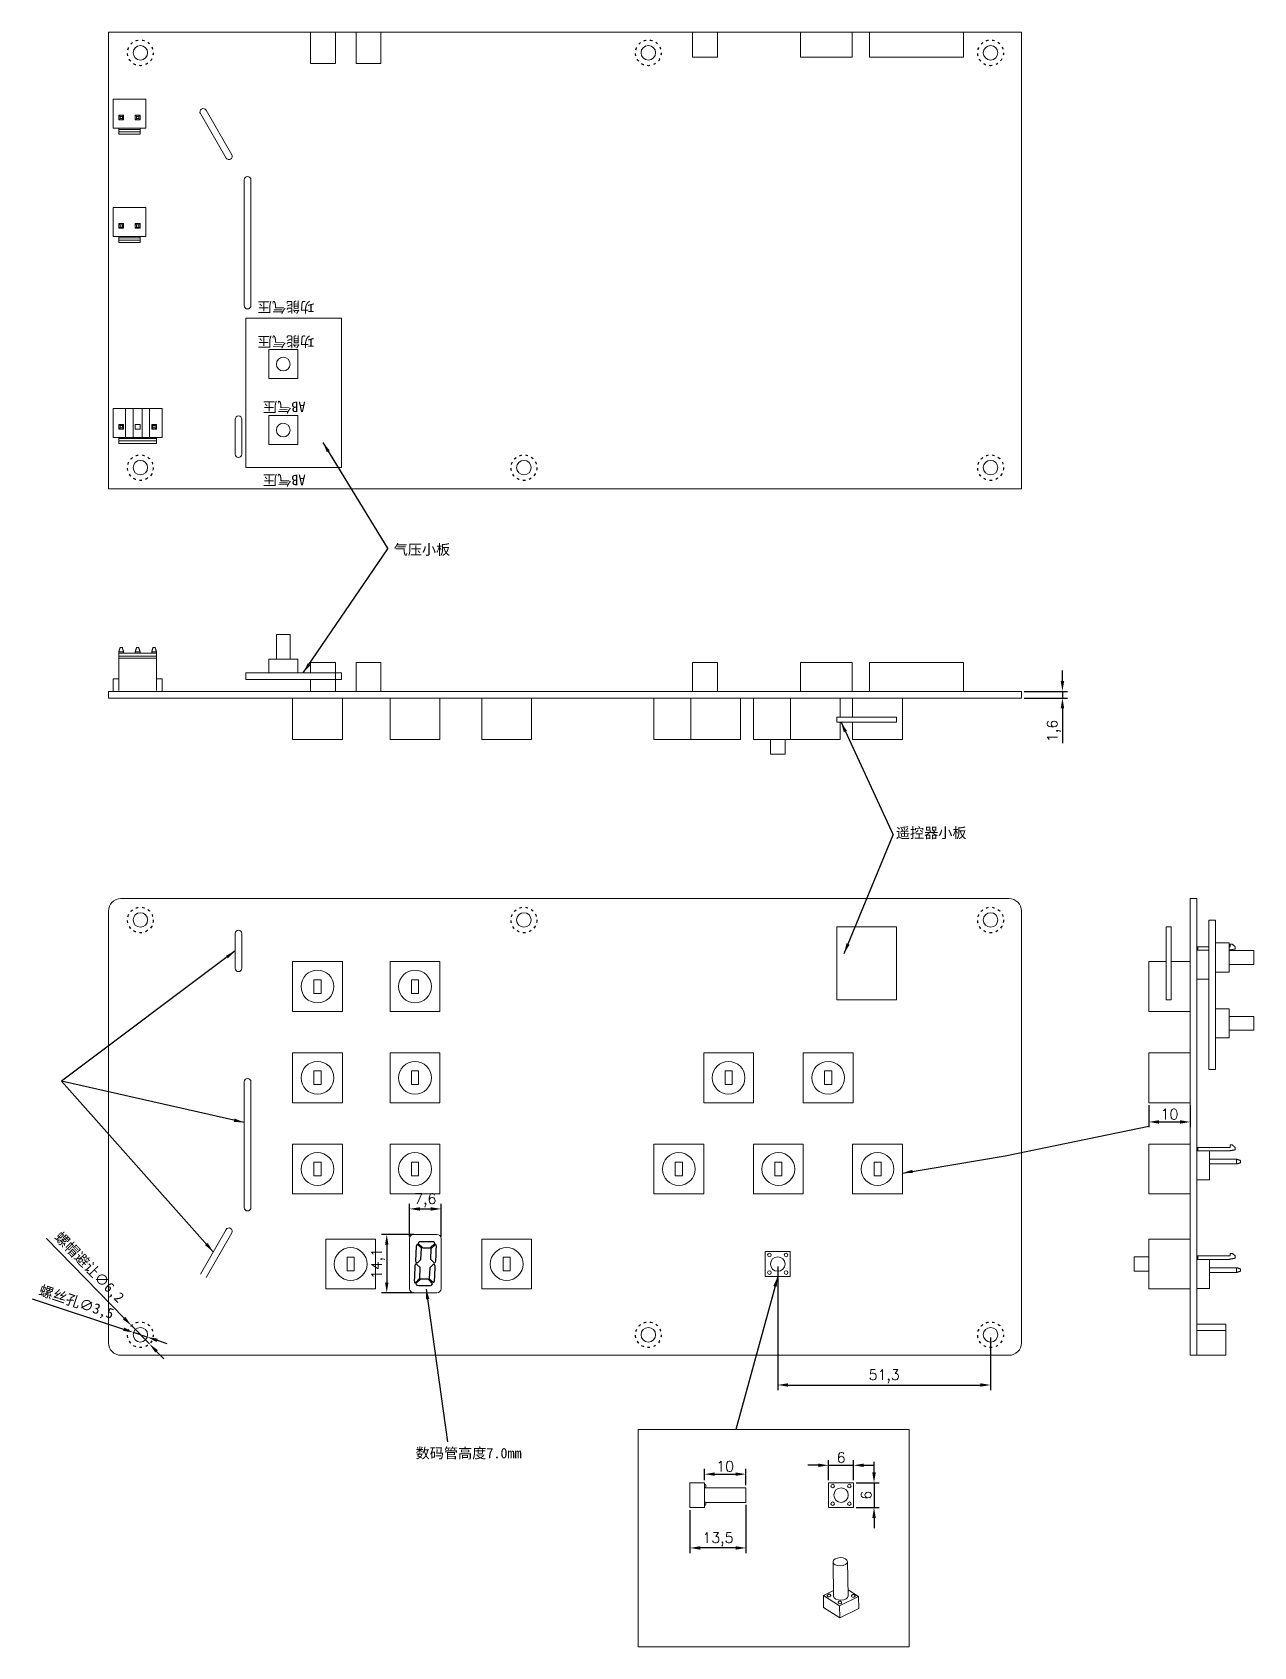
# Model space of a CAD drawing. Header units: millimetres. Extents: x 1003 to 1574, y -7 to 383.
# Drawn here: x 1279.1 to 1573.5, y -6.5 to 382.7 of the extents above; entities that cross this region are included whole.
import ezdxf

# ---------------------------------------------------------------- set-up
doc = ezdxf.new("R2010")
doc.units = ezdxf.units.MM
doc.linetypes.add('ACAD_ISO03W100', pattern=[30, 12, -18])
for name, color, linetype in [('0 @ 1', 7, 'Continuous'), ('1', 7, 'Continuous'), ('layer 1', 7, 'Continuous')]:
    doc.layers.add(name, color=color, linetype=linetype)
doc.styles.get("Standard").update_dxf_attribs({"font": 'txt', "bigfont": 'gbcbig.shx'})
doc.dimstyles.new('ISO-25', dxfattribs={"dimtxt": 2.5, "dimasz": 2.5, "dimexe": 1.25, "dimexo": 0.625, "dimtad": 1, "dimtxsty": 'Standard', "dimcen": 2.5, "dimadec": 0, "dimazin": 0, "dimtfac": 1, "dimtmove": 0, "dimatfit": 3, "dimfxl": 0, "dimarcsym": 0})

# ---------------------------------------------------------------- blocks, each defined once
blk = doc.blocks.new('*D27')
at = {"color": 0, "lineweight": -2}
for p, q in [((1451.1, 27.67), (1451.1, 16.06)), ((1437.6, 26.42), (1437.6, 16.06)), ((1448.6, 17.31), (1440.1, 17.31))]:
    blk.add_line(p, q, dxfattribs=at)
at = {"color": 0}
for points in [[(1440.1, 17.73), (1440.1, 16.89), (1437.6, 17.31)], [(1448.6, 17.73), (1448.6, 16.89), (1451.1, 17.31)]]:
    blk.add_solid(points, dxfattribs=at)
at = {"layer": 'Defpoints', "color": 0}
for p in [(1451.1, 28.29), (1437.6, 27.04), (1437.6, 17.31)]:
    blk.add_point(p, dxfattribs=at)
at = {"color": 0, "insert": (1444.35, 19.39), "char_height": 2.5, "attachment_point": 5}
blk.add_mtext('13,5', dxfattribs=at)
blk = doc.blocks.new('*D28')
at = {"color": 0, "lineweight": -2}
for p, q in [((1468.52, 37.23), (1466.02, 37.23)), ((1471.02, 33.67), (1471.02, 38.48)), ((1471.02, 37.23), (1477.02, 37.23)), ((1477.02, 33.67), (1477.02, 38.48)), ((1479.52, 37.23), (1482.02, 37.23))]:
    blk.add_line(p, q, dxfattribs=at)
at = {"color": 0}
for points in [[(1468.52, 37.64), (1468.52, 36.81), (1471.02, 37.23)], [(1479.52, 37.64), (1479.52, 36.81), (1477.02, 37.23)]]:
    blk.add_solid(points, dxfattribs=at)
at = {"layer": 'Defpoints', "color": 0}
for p in [(1477.02, 37.23), (1471.02, 33.04), (1477.02, 33.04)]:
    blk.add_point(p, dxfattribs=at)
at = {"color": 0, "insert": (1474.02, 39.1), "char_height": 2.5, "attachment_point": 5}
blk.add_mtext('6', dxfattribs=at)
blk = doc.blocks.new('*D29')
at = {"color": 0, "lineweight": -2}
for p, q in [((1481.98, 35.54), (1481.98, 38.04)), ((1477.65, 33.04), (1483.23, 33.04)), ((1481.98, 33.04), (1481.98, 27.04)), ((1477.65, 27.04), (1483.23, 27.04)), ((1481.98, 24.54), (1481.98, 22.04))]:
    blk.add_line(p, q, dxfattribs=at)
at = {"color": 0}
for points in [[(1481.56, 35.54), (1482.4, 35.54), (1481.98, 33.04)], [(1481.56, 24.54), (1482.4, 24.54), (1481.98, 27.04)]]:
    blk.add_solid(points, dxfattribs=at)
at = {"layer": 'Defpoints', "color": 0}
for p in [(1477.02, 33.04), (1477.02, 27.04), (1481.98, 27.04)]:
    blk.add_point(p, dxfattribs=at)
at = {"color": 0, "insert": (1480.1, 30.04), "char_height": 2.5, "attachment_point": 5, "rotation": 90}
blk.add_mtext('6', dxfattribs=at)
blk = doc.blocks.new('*D30')
at = {"color": 0, "lineweight": -2}
for p, q in [((1441.1, 33.67), (1441.1, 36.35)), ((1443.6, 35.1), (1448.6, 35.1)), ((1451.1, 32.42), (1451.1, 36.35))]:
    blk.add_line(p, q, dxfattribs=at)
at = {"color": 0}
for points in [[(1443.6, 35.52), (1443.6, 34.69), (1441.1, 35.1)], [(1448.6, 35.52), (1448.6, 34.69), (1451.1, 35.1)]]:
    blk.add_solid(points, dxfattribs=at)
at = {"layer": 'Defpoints', "color": 0}
for p in [(1451.1, 35.1), (1441.1, 33.04), (1451.1, 31.79)]:
    blk.add_point(p, dxfattribs=at)
at = {"color": 0, "insert": (1446.1, 36.98), "char_height": 2.5, "attachment_point": 5}
blk.add_mtext('10', dxfattribs=at)
blk = doc.blocks.new('*D31')
at = {"color": 0, "lineweight": -2}
for p, q in [((1279.07, 77.39), (1301.09, 70.05)), ((1306.79, 68.15), (1303.46, 69.26)), ((1309.16, 67.36), (1311.53, 66.57))]:
    blk.add_line(p, q, dxfattribs=at)
at = {"color": 0}
for points in [[(1301.23, 70.44), (1300.96, 69.65), (1303.46, 69.26)], [(1309.29, 67.75), (1309.03, 66.96), (1306.79, 68.15)]]:
    blk.add_solid(points, dxfattribs=at)
at = {"layer": 'Defpoints', "color": 0}
for p in [(1303.46, 69.26), (1306.79, 68.15)]:
    blk.add_point(p, dxfattribs=at)
at = {"color": 0, "insert": (1289.63, 76.32), "char_height": 2.5, "attachment_point": 5, "rotation": 341.5621}
blk.add_mtext('{\\fSimHei|b0|i0|c134|p49;螺丝孔∅3,5}', dxfattribs=at)
blk = doc.blocks.new('*D32')
at = {"color": 0, "lineweight": -2}
for p, q in [((1282.48, 91.88), (1301.21, 72.71)), ((1307.29, 66.49), (1302.96, 70.92)), ((1309.04, 64.7), (1310.79, 62.91))]:
    blk.add_line(p, q, dxfattribs=at)
at = {"color": 0}
for points in [[(1301.51, 73), (1300.91, 72.42), (1302.96, 70.92)], [(1309.34, 64.99), (1308.74, 64.41), (1307.29, 66.49)]]:
    blk.add_solid(points, dxfattribs=at)
at = {"layer": 'Defpoints', "color": 0}
for p in [(1302.96, 70.92), (1307.29, 66.49)]:
    blk.add_point(p, dxfattribs=at)
at = {"color": 0, "insert": (1292.64, 84.81), "char_height": 2.5, "attachment_point": 5, "rotation": 314.3354}
blk.add_mtext('{\\fSimHei|b0|i0|c134|p49;螺帽避让∅6,2}', dxfattribs=at)
blk = doc.blocks.new('*D33')
at = {"color": 0, "lineweight": -2}
for p, q in [((1527.4, 226.3), (1527.4, 228.8)), ((1518.15, 223.8), (1528.65, 223.8)), ((1518.15, 222.2), (1528.65, 222.2)), ((1527.4, 223.8), (1527.4, 222.2)), ((1527.4, 219.7), (1527.4, 211.36))]:
    blk.add_line(p, q, dxfattribs=at)
at = {"color": 0}
for points in [[(1526.98, 226.3), (1527.82, 226.3), (1527.4, 223.8)], [(1526.98, 219.7), (1527.82, 219.7), (1527.4, 222.2)]]:
    blk.add_solid(points, dxfattribs=at)
at = {"layer": 'Defpoints', "color": 0}
for p in [(1517.53, 223.8), (1517.53, 222.2), (1527.4, 222.2)]:
    blk.add_point(p, dxfattribs=at)
at = {"color": 0, "insert": (1525.32, 214.28), "char_height": 2.5, "attachment_point": 5, "rotation": 90}
blk.add_mtext('1,6', dxfattribs=at)
blk = doc.blocks.new('*D34')
at = {"color": 0, "lineweight": -2}
for p, q in [((1548.21, 124.03), (1548.21, 118.76)), ((1558.21, 124.03), (1558.21, 118.76)), ((1550.71, 120.01), (1555.71, 120.01))]:
    blk.add_line(p, q, dxfattribs=at)
at = {"color": 0}
for points in [[(1550.71, 120.43), (1550.71, 119.59), (1548.21, 120.01)], [(1555.71, 120.43), (1555.71, 119.59), (1558.21, 120.01)]]:
    blk.add_solid(points, dxfattribs=at)
at = {"layer": 'Defpoints', "color": 0}
for p in [(1548.21, 124.65), (1558.21, 124.65), (1558.21, 120.01)]:
    blk.add_point(p, dxfattribs=at)
at = {"color": 0, "insert": (1553.21, 121.88), "char_height": 2.5, "attachment_point": 5}
blk.add_mtext('10', dxfattribs=at)
blk = doc.blocks.new('*D35')
at = {"color": 0, "lineweight": -2}
for p, q in [((1458.78, 85.13), (1458.78, 55.34)), ((1510.08, 68.08), (1510.08, 55.34)), ((1461.28, 56.59), (1507.58, 56.59))]:
    blk.add_line(p, q, dxfattribs=at)
at = {"color": 0}
for points in [[(1461.28, 57.01), (1461.28, 56.18), (1458.78, 56.59)], [(1507.58, 57.01), (1507.58, 56.18), (1510.08, 56.59)]]:
    blk.add_solid(points, dxfattribs=at)
at = {"layer": 'Defpoints', "color": 0}
for p in [(1458.78, 85.75), (1510.08, 68.7), (1510.08, 56.59)]:
    blk.add_point(p, dxfattribs=at)
at = {"color": 0, "insert": (1484.43, 58.68), "char_height": 2.5, "attachment_point": 5}
blk.add_mtext('51,3', dxfattribs=at)
blk = doc.blocks.new('*D36')
at = {"color": 0, "lineweight": -2}
for p, q in [((1370.01, 92.41), (1370.01, 100.29)), ((1372.51, 99.04), (1375.11, 99.04)), ((1377.61, 92.41), (1377.61, 100.29))]:
    blk.add_line(p, q, dxfattribs=at)
at = {"color": 0}
for points in [[(1372.51, 99.45), (1372.51, 98.62), (1370.01, 99.04)], [(1375.11, 99.45), (1375.11, 98.62), (1377.61, 99.04)]]:
    blk.add_solid(points, dxfattribs=at)
at = {"layer": 'Defpoints', "color": 0}
for p in [(1377.61, 99.04), (1370.01, 91.78), (1377.61, 91.78)]:
    blk.add_point(p, dxfattribs=at)
at = {"color": 0, "insert": (1373.81, 101.12), "char_height": 2.5, "attachment_point": 5}
blk.add_mtext('7,6', dxfattribs=at)
blk = doc.blocks.new('*D37')
at = {"color": 0, "lineweight": -2}
for p, q in [((1371.01, 92.9), (1363.27, 92.9)), ((1364.52, 90.4), (1364.52, 81.3)), ((1371.01, 78.8), (1363.27, 78.8))]:
    blk.add_line(p, q, dxfattribs=at)
at = {"color": 0}
for points in [[(1364.1, 90.4), (1364.93, 90.4), (1364.52, 92.9)], [(1364.1, 81.3), (1364.93, 81.3), (1364.52, 78.8)]]:
    blk.add_solid(points, dxfattribs=at)
at = {"layer": 'Defpoints', "color": 0}
for p in [(1371.63, 92.9), (1364.52, 78.8), (1371.63, 78.8)]:
    blk.add_point(p, dxfattribs=at)
at = {"color": 0, "insert": (1362.43, 85.85), "char_height": 2.5, "attachment_point": 5, "rotation": 90}
blk.add_mtext('14,1', dxfattribs=at)

msp = doc.modelspace()

# ---------------------------------------------------------------- linework, layer by layer
at = {"lineweight": 18}
msp.add_lwpolyline([(1425.088, 45.87), (1490.472, 45.87), (1490.472, -6.502), (1425.088, -6.502)], close=True, dxfattribs=at)
at = {"color": 7, "linetype": 'ACAD_ISO03W100', "ltscale": 0.05}
for centre in [(1305.125, 377.746), (1427.575, 377.746), (1510.075, 377.746), (1305.125, 277.746), (1397.575, 277.746), (1510.075, 277.746), (1305.125, 168.702), (1397.575, 168.702), (1510.075, 168.702), (1305.125, 68.702), (1427.575, 68.702), (1510.075, 68.702)]:
    msp.add_circle(centre, 3.1, dxfattribs=at)
at = {"layer": '1', "color": 7, "linetype": 'Continuous', "lineweight": 18}
for p, q in [((1297.425, 272.596), (1297.425, 382.696)), ((1297.425, 382.696), (1346.126, 382.696)), ((1346.125, 382.696), (1352.125, 382.696)), ((1346.125, 382.696), (1346.125, 375.196)), ((1352.125, 382.696), (1352.125, 375.196)), ((1352.127, 382.696), (1357.127, 382.696)), ((1357.125, 382.696), (1363.125, 382.696)), ((1357.125, 382.696), (1357.125, 375.196)), ((1363.125, 382.696), (1363.125, 375.196)), ((1363.128, 382.696), (1438.224, 382.696)), ((1444.225, 382.696), (1438.225, 382.696)), ((1438.225, 382.696), (1438.225, 376.696)), ((1444.225, 382.696), (1444.225, 376.696)), ((1444.225, 382.696), (1464.223, 382.696)), ((1464.225, 382.696), (1464.225, 376.696)), ((1476.725, 382.696), (1464.225, 382.696)), ((1476.724, 382.696), (1480.865, 382.696)), ((1476.725, 376.696), (1476.725, 382.696)), ((1503.525, 382.696), (1480.865, 382.696)), ((1480.865, 382.696), (1480.865, 376.696)), ((1503.525, 376.696), (1503.525, 382.696)), ((1503.525, 382.696), (1517.525, 382.696)), ((1517.525, 382.696), (1517.525, 272.596)), ((1346.125, 375.196), (1352.125, 375.196)), ((1357.125, 375.196), (1363.125, 375.196)), ((1438.225, 376.696), (1444.225, 376.696)), ((1464.225, 376.696), (1476.725, 376.696)), ((1480.865, 376.696), (1503.525, 376.696)), ((1303.395, 292.036), (1301.575, 292.036)), ((1301.575, 292.036), (1301.575, 285.036)), ((1303.395, 285.036), (1303.395, 292.036)), ((1307.355, 292.036), (1305.535, 292.036)), ((1305.535, 292.036), (1305.535, 285.036)), ((1307.355, 285.036), (1307.355, 292.036)), ((1517.525, 272.596), (1297.425, 272.596)), ((1346.125, 230.795), (1346.125, 228.295)), ((1346.125, 230.795), (1352.125, 230.795)), ((1352.125, 223.795), (1352.125, 230.795)), ((1357.125, 230.795), (1363.125, 230.795)), ((1357.125, 230.795), (1357.125, 223.795)), ((1363.125, 223.795), (1363.125, 230.795)), ((1438.225, 230.795), (1444.225, 230.795)), ((1438.225, 230.795), (1438.225, 223.795)), ((1444.225, 223.795), (1444.225, 230.795)), ((1464.225, 230.795), (1476.725, 230.795)), ((1464.225, 230.795), (1464.225, 223.795)), ((1476.725, 230.795), (1476.725, 223.795)), ((1480.865, 230.795), (1503.525, 230.795)), ((1480.865, 230.795), (1480.865, 223.795)), ((1503.525, 230.795), (1503.525, 223.795)), ((1346.125, 226.695), (1346.125, 223.795)), ((1517.525, 223.795), (1297.425, 223.795)), ((1297.425, 223.795), (1297.425, 222.195)), ((1297.425, 222.195), (1517.525, 222.195)), ((1341.819, 222.195), (1341.819, 212.195)), ((1353.819, 222.195), (1353.819, 212.195)), ((1365.319, 222.195), (1365.319, 212.195)), ((1377.319, 222.195), (1377.319, 212.195)), ((1387.416, 222.195), (1387.416, 212.195)), ((1399.416, 222.195), (1399.416, 212.195)), ((1428.923, 222.195), (1428.923, 212.195)), ((1437.819, 222.195), (1437.819, 212.195)), ((1449.819, 222.195), (1449.819, 212.195)), ((1452.923, 222.195), (1452.923, 212.195)), ((1461.819, 222.195), (1461.819, 212.195)), ((1473.819, 222.195), (1473.819, 217.595)), ((1476.823, 222.195), (1476.823, 217.595)), ((1488.823, 222.195), (1488.823, 212.195)), ((1517.525, 223.795), (1517.525, 222.195)), ((1473.819, 216.395), (1473.819, 212.195)), ((1476.823, 216.395), (1476.823, 212.195)), ((1341.819, 212.195), (1353.819, 212.195)), ((1365.319, 212.195), (1377.319, 212.195)), ((1387.416, 212.195), (1399.416, 212.195)), ((1428.923, 212.195), (1437.819, 212.195)), ((1437.819, 212.195), (1449.819, 212.195)), ((1452.923, 212.195), (1461.819, 212.195)), ((1457.025, 212.195), (1457.025, 208.695)), ((1460.525, 208.695), (1460.525, 212.195)), ((1461.819, 212.195), (1473.819, 212.195)), ((1476.823, 212.195), (1488.823, 212.195)), ((1460.525, 208.695), (1457.025, 208.695)), ((1300.425, 173.852), (1514.525, 173.852)), ((1559.806, 173.852), (1558.206, 173.852)), ((1558.206, 173.852), (1558.206, 63.752)), ((1559.806, 63.752), (1559.806, 173.852)), ((1297.425, 66.752), (1297.425, 170.852)), ((1517.525, 170.852), (1517.525, 66.752)), ((1341.819, 158.652), (1353.819, 158.652)), ((1341.819, 146.652), (1341.819, 158.652)), ((1353.819, 158.652), (1353.819, 146.652)), ((1365.319, 158.652), (1377.319, 158.652)), ((1365.319, 146.652), (1365.319, 158.652)), ((1377.319, 158.652), (1377.319, 146.652)), ((1552.406, 158.652), (1548.206, 158.652)), ((1548.206, 158.652), (1548.206, 146.652)), ((1558.206, 158.652), (1553.606, 158.652)), ((1346.969, 151.002), (1346.969, 154.302)), ((1346.969, 154.302), (1348.669, 154.302)), ((1348.669, 154.302), (1348.669, 151.002)), ((1370.469, 151.002), (1370.469, 154.302)), ((1370.469, 154.302), (1372.169, 154.302)), ((1372.169, 154.302), (1372.169, 151.002)), ((1348.669, 151.002), (1346.969, 151.002)), ((1372.169, 151.002), (1370.469, 151.002)), ((1353.819, 146.652), (1341.819, 146.652)), ((1377.319, 146.652), (1365.319, 146.652)), ((1558.206, 146.652), (1548.206, 146.652)), ((1341.819, 136.652), (1353.819, 136.652)), ((1341.819, 124.652), (1341.819, 136.652)), ((1353.819, 136.652), (1353.819, 124.652)), ((1365.319, 136.652), (1377.319, 136.652)), ((1365.319, 124.652), (1365.319, 136.652)), ((1377.319, 136.652), (1377.319, 124.652)), ((1440.923, 136.652), (1452.923, 136.652)), ((1440.923, 124.652), (1440.923, 136.652)), ((1452.923, 136.652), (1452.923, 124.652)), ((1464.923, 136.652), (1476.923, 136.652)), ((1464.923, 124.652), (1464.923, 136.652)), ((1476.923, 136.652), (1476.923, 124.652)), ((1558.206, 136.652), (1548.206, 136.652)), ((1548.206, 136.652), (1548.206, 124.652)), ((1346.969, 129.002), (1346.969, 132.302)), ((1346.969, 132.302), (1348.669, 132.302)), ((1348.669, 129.002), (1346.969, 129.002)), ((1348.669, 132.302), (1348.669, 129.002)), ((1370.469, 129.002), (1370.469, 132.302)), ((1370.469, 132.302), (1372.169, 132.302)), ((1372.169, 129.002), (1370.469, 129.002)), ((1372.169, 132.302), (1372.169, 129.002)), ((1446.073, 129.002), (1446.073, 132.302)), ((1446.073, 132.302), (1447.773, 132.302)), ((1447.773, 129.002), (1446.073, 129.002)), ((1447.773, 132.302), (1447.773, 129.002)), ((1470.073, 129.002), (1470.073, 132.302)), ((1470.073, 132.302), (1471.773, 132.302)), ((1471.773, 129.002), (1470.073, 129.002)), ((1471.773, 132.302), (1471.773, 129.002)), ((1353.819, 124.652), (1341.819, 124.652)), ((1377.319, 124.652), (1365.319, 124.652)), ((1452.923, 124.652), (1440.923, 124.652)), ((1476.923, 124.652), (1464.923, 124.652)), ((1558.206, 124.652), (1548.206, 124.652)), ((1341.819, 114.652), (1353.819, 114.652)), ((1341.819, 102.652), (1341.819, 114.652)), ((1353.819, 114.652), (1353.819, 102.652)), ((1365.319, 114.652), (1377.319, 114.652)), ((1365.319, 102.652), (1365.319, 114.652)), ((1377.319, 114.652), (1377.319, 102.652)), ((1428.923, 102.652), (1428.923, 114.652)), ((1428.923, 114.652), (1440.923, 114.652)), ((1440.923, 114.652), (1440.923, 102.652)), ((1452.923, 114.652), (1464.923, 114.652)), ((1452.923, 102.652), (1452.923, 114.652)), ((1464.923, 114.652), (1464.923, 102.652)), ((1476.823, 114.652), (1488.823, 114.652)), ((1476.823, 102.652), (1476.823, 114.652)), ((1488.823, 114.652), (1488.823, 102.652)), ((1558.206, 114.652), (1548.206, 114.652)), ((1548.206, 114.652), (1548.206, 102.652)), ((1346.969, 107.002), (1346.969, 110.302)), ((1346.969, 110.302), (1348.669, 110.302)), ((1348.669, 110.302), (1348.669, 107.002)), ((1370.469, 107.002), (1370.469, 110.302)), ((1370.469, 110.302), (1372.169, 110.302)), ((1372.169, 110.302), (1372.169, 107.002)), ((1434.073, 107.002), (1434.073, 110.302)), ((1434.073, 110.302), (1435.773, 110.302)), ((1435.773, 110.302), (1435.773, 107.002)), ((1458.073, 107.002), (1458.073, 110.302)), ((1458.073, 110.302), (1459.773, 110.302)), ((1459.773, 110.302), (1459.773, 107.002)), ((1481.973, 107.002), (1481.973, 110.302)), ((1481.973, 110.302), (1483.673, 110.302)), ((1483.673, 110.302), (1483.673, 107.002)), ((1348.669, 107.002), (1346.969, 107.002)), ((1372.169, 107.002), (1370.469, 107.002)), ((1435.773, 107.002), (1434.073, 107.002)), ((1459.773, 107.002), (1458.073, 107.002)), ((1483.673, 107.002), (1481.973, 107.002)), ((1353.819, 102.652), (1341.819, 102.652)), ((1377.319, 102.652), (1365.319, 102.652)), ((1440.923, 102.652), (1428.923, 102.652)), ((1464.923, 102.652), (1452.923, 102.652)), ((1488.823, 102.652), (1476.823, 102.652)), ((1558.206, 102.652), (1548.206, 102.652)), ((1349.816, 91.752), (1361.816, 91.752)), ((1349.816, 79.752), (1349.816, 91.752)), ((1361.816, 91.752), (1361.816, 79.752)), ((1387.416, 91.752), (1399.416, 91.752)), ((1387.416, 79.752), (1387.416, 91.752)), ((1399.416, 91.752), (1399.416, 79.752)), ((1558.206, 91.752), (1548.206, 91.752)), ((1548.206, 91.752), (1548.206, 79.752)), ((1354.966, 87.402), (1356.666, 87.402)), ((1354.966, 84.102), (1354.966, 87.402)), ((1356.666, 87.402), (1356.666, 84.102)), ((1392.566, 84.102), (1392.566, 87.402)), ((1392.566, 87.402), (1394.266, 87.402)), ((1394.266, 87.402), (1394.266, 84.102)), ((1455.775, 88.752), (1461.775, 88.752)), ((1455.775, 88.752), (1455.775, 82.752)), ((1461.775, 88.752), (1461.775, 82.752)), ((1548.206, 87.502), (1544.706, 87.502)), ((1544.706, 84.002), (1544.706, 87.502)), ((1356.666, 84.102), (1354.966, 84.102)), ((1394.266, 84.102), (1392.566, 84.102)), ((1455.775, 82.752), (1461.775, 82.752)), ((1544.706, 84.002), (1548.206, 84.002)), ((1361.816, 79.752), (1349.816, 79.752)), ((1399.416, 79.752), (1387.416, 79.752)), ((1558.206, 79.752), (1548.206, 79.752)), ((1559.806, 71.252), (1566.806, 71.252)), ((1566.806, 69.752), (1566.806, 71.252)), ((1566.806, 69.752), (1559.806, 69.752)), ((1566.806, 69.752), (1566.806, 63.752)), ((1514.525, 63.752), (1300.425, 63.752)), ((1559.806, 63.752), (1558.206, 63.752)), ((1566.806, 63.752), (1559.806, 63.752)), ((1437.603, 33.041), (1441.103, 33.041)), ((1437.603, 27.041), (1437.603, 33.041)), ((1441.103, 33.041), (1441.103, 27.041)), ((1451.103, 31.791), (1441.103, 31.791)), ((1441.403, 32.363), (1441.403, 32.229)), ((1441.403, 32.229), (1441.403, 32.095)), ((1451.103, 28.291), (1451.103, 31.791)), ((1471.024, 33.041), (1477.024, 33.041)), ((1471.024, 33.041), (1471.024, 27.041)), ((1477.024, 33.041), (1477.024, 27.041)), ((1441.345, 28.291), (1451.103, 28.291)), ((1441.403, 28.113), (1441.403, 27.979)), ((1441.403, 27.979), (1441.403, 27.845)), ((1437.603, 27.041), (1441.103, 27.041)), ((1471.024, 27.041), (1477.024, 27.041)), ((1472.1, 13.953), (1472.248, 5.68)), ((1475.748, 5.742), (1475.599, 14.016)), ((1472.224, 7.054), (1469.768, 5.837)), ((1469.768, 5.837), (1473.681, 3.331)), ((1469.82, 2.941), (1469.768, 5.837)), ((1478.228, 5.585), (1473.681, 3.331)), ((1475.722, 7.19), (1478.228, 5.585)), ((1478.228, 5.585), (1478.28, 2.689)), ((1473.733, 0.436), (1469.82, 2.941)), ((1473.681, 3.331), (1473.733, 0.436)), ((1478.28, 2.689), (1473.733, 0.436))]:
    msp.add_line(p, q, dxfattribs=at)
at = {"layer": '1', "color": 5, "linetype": 'Continuous', "lineweight": 18}
for p, q in [((1325.782, 352.387), (1319.583, 363.102)), ((1327.167, 353.189), (1320.968, 363.904)), ((1330.175, 316.796), (1330.175, 347.096)), ((1331.775, 316.796), (1331.775, 347.096)), ((1327.975, 280.996), (1327.975, 289.396)), ((1329.575, 280.996), (1329.575, 289.396)), ((1327.975, 157.052), (1327.975, 165.452)), ((1329.575, 157.052), (1329.575, 165.452)), ((1330.175, 99.352), (1330.175, 129.652)), ((1331.775, 99.352), (1331.775, 129.652)), ((1319.583, 83.345), (1325.782, 94.06)), ((1320.968, 82.544), (1327.167, 93.259))]:
    msp.add_line(p, q, dxfattribs=at)
at = {"layer": '1', "color": 6, "linetype": 'Continuous', "lineweight": 18}
for p, q in [((1330.575, 313.796), (1353.575, 313.796)), ((1330.575, 277.796), (1330.575, 313.796)), ((1353.575, 313.796), (1353.575, 277.796)), ((1336.075, 306.196), (1343.075, 306.196)), ((1336.075, 299.196), (1336.075, 306.196)), ((1343.075, 306.196), (1343.075, 299.196)), ((1343.075, 299.196), (1336.075, 299.196)), ((1336.075, 290.296), (1343.075, 290.296)), ((1336.075, 283.296), (1336.075, 290.296)), ((1343.075, 290.296), (1343.075, 283.296)), ((1343.075, 283.296), (1336.075, 283.296)), ((1353.575, 277.796), (1330.575, 277.796)), ((1337.925, 237.495), (1337.925, 231.595)), ((1341.225, 237.495), (1337.925, 237.495)), ((1341.225, 231.595), (1341.225, 237.495)), ((1343.075, 231.595), (1336.075, 231.595)), ((1336.075, 231.595), (1336.075, 228.295)), ((1343.075, 231.595), (1343.075, 228.295)), ((1353.575, 228.295), (1330.575, 228.295)), ((1330.575, 228.295), (1330.575, 226.695)), ((1330.575, 226.695), (1353.575, 226.695)), ((1353.575, 228.295), (1353.575, 226.695)), ((1472.975, 217.595), (1472.975, 216.395)), ((1487.375, 217.595), (1472.975, 217.595)), ((1472.975, 216.395), (1487.375, 216.395)), ((1487.375, 217.595), (1487.375, 216.395)), ((1562.706, 168.652), (1562.706, 132.652)), ((1564.306, 132.652), (1564.306, 168.652)), ((1472.975, 149.452), (1472.975, 167.052)), ((1472.975, 167.052), (1487.375, 167.052)), ((1487.375, 167.052), (1487.375, 149.452)), ((1553.606, 167.052), (1552.406, 167.052)), ((1552.406, 167.052), (1552.406, 149.452)), ((1553.606, 149.452), (1553.606, 167.052)), ((1567.606, 163.152), (1564.306, 163.152)), ((1567.606, 156.152), (1567.606, 163.152)), ((1573.506, 161.302), (1567.606, 161.302)), ((1573.506, 161.302), (1573.506, 159.652)), ((1573.506, 159.652), (1573.506, 158.002)), ((1567.606, 156.152), (1564.306, 156.152)), ((1567.606, 158.002), (1573.506, 158.002)), ((1487.375, 149.452), (1472.975, 149.452)), ((1553.606, 149.452), (1552.406, 149.452)), ((1567.606, 147.252), (1564.306, 147.252)), ((1567.606, 140.252), (1567.606, 147.252)), ((1573.506, 145.402), (1567.606, 145.402)), ((1573.506, 145.402), (1573.506, 143.752)), ((1567.606, 140.252), (1564.306, 140.252)), ((1567.606, 142.102), (1573.506, 142.102)), ((1573.506, 143.752), (1573.506, 142.102)), ((1564.306, 132.652), (1562.706, 132.652))]:
    msp.add_line(p, q, dxfattribs=at)
at = {"layer": '1', "color": 3, "linetype": 'Continuous', "lineweight": 18}
msp.add_line((1564.306, 168.652), (1562.706, 168.652), dxfattribs=at)
at = {"layer": '1', "color": 5, "linetype": 'Continuous', "lineweight": 18}
for centre in [(1305.125, 377.746), (1427.575, 377.746), (1510.075, 377.746), (1305.125, 277.746), (1397.575, 277.746), (1510.075, 277.746), (1305.125, 168.702), (1397.575, 168.702), (1510.075, 168.702), (1305.125, 68.702), (1427.575, 68.702), (1510.075, 68.702)]:
    msp.add_circle(centre, 1.75, dxfattribs=at)
at = {"layer": '1', "color": 6, "linetype": 'Continuous', "lineweight": 18}
for centre in [(1339.575, 302.696), (1339.575, 286.796)]:
    msp.add_circle(centre, 1.65, dxfattribs=at)
at = {"layer": '1', "color": 7, "linetype": 'Continuous', "lineweight": 18}
for centre, radius in [((1347.819, 152.652), 3.95), ((1371.319, 152.652), 3.95), ((1347.819, 130.652), 3.95), ((1371.319, 130.652), 3.95), ((1446.923, 130.652), 3.95), ((1470.923, 130.652), 3.95), ((1347.819, 108.652), 3.95), ((1371.319, 108.652), 3.95), ((1434.923, 108.652), 3.95), ((1458.923, 108.652), 3.95), ((1482.823, 108.652), 3.95), ((1355.816, 85.752), 3.95), ((1393.416, 85.752), 3.95), ((1456.772, 87.941), 0.434), ((1458.775, 85.752), 1.75), ((1460.778, 87.941), 0.434), ((1456.772, 83.691), 0.434), ((1460.778, 83.691), 0.434), ((1472.021, 32.229), 0.434), ((1474.024, 30.041), 1.75), ((1476.027, 32.229), 0.434), ((1472.021, 27.979), 0.434), ((1476.027, 27.979), 0.434)]:
    msp.add_circle(centre, radius, dxfattribs=at)
at = {"layer": '1', "color": 5, "linetype": 'Continuous', "lineweight": 18}
for centre, start, end in [((1320.276, 363.503), 120.04991, 210.04991), ((1320.276, 363.503), 30.04991, 120.04991), ((1326.474, 352.788), 210.04991, 300.04991), ((1326.474, 352.788), 300.04991, 30.04991), ((1330.975, 347.096), 90, 180), ((1330.975, 347.096), 0, 90), ((1330.975, 316.796), 180, 270), ((1330.975, 316.796), 270, 0), ((1328.775, 289.396), 90, 180), ((1328.775, 289.396), 0, 90), ((1328.775, 280.996), 180, 270), ((1328.775, 280.996), 270, 0), ((1328.775, 165.452), 90, 180), ((1328.775, 165.452), 0, 90), ((1328.775, 157.052), 180, 270), ((1328.775, 157.052), 270, 0), ((1330.975, 129.652), 90, 180), ((1330.975, 129.652), 0, 90), ((1330.975, 99.352), 180, 270), ((1330.975, 99.352), 270, 0), ((1326.474, 93.66), 59.95009, 149.95009), ((1326.474, 93.66), 329.95009, 59.95009)]:
    msp.add_arc(centre, 0.8, start, end, dxfattribs=at)
at = {"layer": '1', "color": 7, "linetype": 'Continuous', "lineweight": 18}
for centre, radius, start, end in [((1300.425, 170.852), 3, 90, 180), ((1514.525, 170.852), 3, 0, 90), ((1300.425, 66.752), 3, 180, 270), ((1514.525, 66.752), 3, 270, 0), ((1441.103, 32.363), 0.3, 0, 90), ((1441.103, 32.095), 0.3, 270, 0), ((1441.103, 28.113), 0.3, 0, 90), ((1441.103, 27.845), 0.3, 270, 0)]:
    msp.add_arc(centre, radius, start, end, dxfattribs=at)
msp.add_ellipse((1473.85, 13.984), major_axis=(-1.75, -0.031), ratio=0.5615281, dxfattribs=at)
for centre, major_axis, start_param, end_param in [((1471.129, 5.773), (0.434, 0.008), 3.1380895, 6.2827259), ((1473.998, 5.711), (-1.75, -0.031), 0.0000325, 3.1415275), ((1473.742, 4.1), (-0.434, -0.008), 0.0033683, 2.2714029), ((1473.742, 4.1), (-0.434, -0.008), 2.2714029, 3.1385817), ((1476.963, 5.697), (-0.434, -0.008), 0.0033683, 2.2714029), ((1476.963, 5.697), (-0.434, -0.008), 2.2714029, 3.1385817)]:
    msp.add_ellipse(centre, major_axis=major_axis, ratio=0.5615281, start_param=start_param, end_param=end_param, dxfattribs=at)
for points in [[(1298.525, 366.576), (1298.525, 359.576)], [(1306.445, 366.576), (1298.525, 366.576)], [(1306.445, 359.576), (1306.445, 366.576)], [(1299.935, 362.716), (1301.075, 362.716)], [(1300.235, 362.416), (1299.935, 362.716)], [(1299.935, 361.576), (1299.935, 362.716)], [(1300.775, 362.416), (1300.235, 362.416)], [(1300.235, 361.876), (1300.235, 362.416)], [(1300.775, 362.416), (1301.075, 362.716)], [(1300.775, 361.876), (1300.775, 362.416)], [(1301.075, 361.576), (1301.075, 362.716)], [(1303.895, 361.576), (1303.895, 362.716)], [(1303.895, 362.716), (1305.035, 362.716)], [(1303.895, 362.716), (1304.195, 362.416)], [(1304.195, 362.416), (1304.195, 361.876)], [(1304.195, 362.416), (1304.735, 362.416)], [(1305.035, 362.716), (1304.735, 362.416)], [(1304.735, 362.416), (1304.735, 361.876)], [(1305.035, 361.576), (1305.035, 362.716)], [(1298.525, 359.576), (1299.925, 359.576)], [(1299.925, 359.276), (1299.925, 359.576)], [(1305.045, 359.576), (1299.925, 359.576)], [(1299.925, 358.736), (1299.925, 359.276)], [(1305.045, 359.276), (1299.925, 359.276)], [(1299.925, 358.136), (1299.925, 358.736)], [(1299.925, 358.736), (1305.045, 358.736)], [(1299.925, 358.136), (1305.045, 358.136)], [(1300.235, 361.876), (1299.935, 361.576)], [(1301.075, 361.576), (1299.935, 361.576)], [(1300.775, 361.876), (1300.235, 361.876)], [(1301.075, 361.576), (1300.775, 361.876)], [(1304.195, 361.876), (1303.895, 361.576)], [(1305.035, 361.576), (1303.895, 361.576)], [(1304.735, 361.876), (1304.195, 361.876)], [(1305.035, 361.576), (1304.735, 361.876)], [(1305.045, 359.576), (1306.445, 359.576)], [(1305.045, 359.576), (1305.045, 359.276)], [(1305.045, 359.276), (1305.045, 358.736)], [(1305.045, 358.736), (1305.045, 358.136)], [(1306.445, 340.436), (1298.525, 340.436)], [(1298.525, 340.436), (1298.525, 333.436)], [(1306.445, 333.436), (1306.445, 340.436)], [(1299.935, 336.576), (1301.075, 336.576)], [(1300.235, 336.276), (1299.935, 336.576)], [(1299.935, 335.436), (1299.935, 336.576)], [(1300.235, 335.736), (1299.935, 335.436)], [(1301.075, 335.436), (1299.935, 335.436)], [(1300.775, 336.276), (1300.235, 336.276)], [(1300.235, 335.736), (1300.235, 336.276)], [(1300.775, 335.736), (1300.235, 335.736)], [(1300.775, 336.276), (1301.075, 336.576)], [(1300.775, 335.736), (1300.775, 336.276)], [(1301.075, 335.436), (1300.775, 335.736)], [(1301.075, 335.436), (1301.075, 336.576)], [(1303.895, 335.436), (1303.895, 336.576)], [(1303.895, 336.576), (1305.035, 336.576)], [(1303.895, 336.576), (1304.195, 336.276)], [(1304.195, 335.736), (1303.895, 335.436)], [(1305.035, 335.436), (1303.895, 335.436)], [(1304.195, 336.276), (1304.195, 335.736)], [(1304.195, 336.276), (1304.735, 336.276)], [(1304.735, 335.736), (1304.195, 335.736)], [(1305.035, 336.576), (1304.735, 336.276)], [(1304.735, 336.276), (1304.735, 335.736)], [(1305.035, 335.436), (1304.735, 335.736)], [(1305.035, 335.436), (1305.035, 336.576)], [(1298.525, 333.436), (1299.925, 333.436)], [(1299.925, 333.136), (1299.925, 333.436)], [(1305.045, 333.436), (1299.925, 333.436)], [(1305.045, 333.136), (1299.925, 333.136)], [(1299.925, 332.596), (1299.925, 333.136)], [(1299.925, 331.996), (1299.925, 332.596)], [(1299.925, 332.596), (1305.045, 332.596)], [(1299.925, 331.996), (1305.045, 331.996)], [(1305.045, 333.436), (1306.445, 333.436)], [(1305.045, 333.436), (1305.045, 333.136)], [(1305.045, 333.136), (1305.045, 332.596)], [(1305.045, 332.596), (1305.045, 331.996)], [(1298.525, 292.036), (1298.525, 285.036)], [(1301.575, 292.036), (1298.525, 292.036)], [(1305.535, 292.036), (1303.395, 292.036)], [(1310.405, 292.036), (1307.355, 292.036)], [(1310.405, 285.036), (1310.405, 292.036)], [(1299.935, 287.036), (1299.935, 288.176)], [(1299.935, 288.176), (1301.075, 288.176)], [(1299.935, 288.176), (1300.235, 287.876)], [(1301.075, 288.176), (1300.775, 287.876)], [(1301.075, 287.036), (1301.075, 288.176)], [(1303.895, 288.176), (1305.035, 288.176)], [(1303.895, 287.036), (1303.895, 288.176)], [(1305.035, 288.176), (1305.035, 287.036)], [(1307.855, 287.036), (1307.855, 288.176)], [(1307.855, 288.176), (1308.995, 288.176)], [(1307.855, 288.176), (1308.155, 287.876)], [(1308.995, 288.176), (1308.695, 287.876)], [(1308.995, 287.036), (1308.995, 288.176)], [(1298.525, 285.036), (1299.925, 285.036)], [(1299.925, 284.736), (1299.925, 285.036)], [(1309.005, 285.036), (1299.925, 285.036)], [(1309.005, 284.736), (1299.925, 284.736)], [(1299.925, 284.196), (1299.925, 284.736)], [(1299.925, 284.196), (1309.005, 284.196)], [(1299.925, 283.596), (1299.925, 284.196)], [(1300.235, 287.336), (1299.935, 287.036)], [(1301.075, 287.036), (1299.935, 287.036)], [(1300.235, 287.876), (1300.235, 287.336)], [(1300.235, 287.876), (1300.775, 287.876)], [(1300.775, 287.336), (1300.235, 287.336)], [(1300.775, 287.876), (1300.775, 287.336)], [(1301.075, 287.036), (1300.775, 287.336)], [(1305.035, 287.036), (1303.895, 287.036)], [(1308.155, 287.336), (1307.855, 287.036)], [(1308.995, 287.036), (1307.855, 287.036)], [(1308.155, 287.876), (1308.155, 287.336)], [(1308.155, 287.876), (1308.695, 287.876)], [(1308.695, 287.336), (1308.155, 287.336)], [(1308.695, 287.876), (1308.695, 287.336)], [(1308.995, 287.036), (1308.695, 287.336)], [(1309.005, 285.036), (1310.405, 285.036)], [(1309.005, 285.036), (1309.005, 284.736)], [(1309.005, 284.736), (1309.005, 284.196)], [(1309.005, 284.196), (1309.005, 283.596)], [(1299.925, 283.596), (1309.005, 283.596)], [(1300.235, 234.345), (1299.935, 233.345)], [(1300.775, 234.345), (1300.235, 234.345)], [(1301.075, 233.345), (1300.775, 234.345)], [(1304.195, 234.345), (1303.895, 233.345)], [(1304.735, 234.345), (1304.195, 234.345)], [(1305.035, 233.345), (1304.735, 234.345)], [(1308.155, 234.345), (1307.855, 233.345)], [(1308.695, 234.345), (1308.155, 234.345)], [(1308.995, 233.345), (1308.695, 234.345)], [(1299.925, 233.045), (1309.005, 233.045)], [(1299.925, 232.33), (1299.925, 233.045)], [(1299.925, 231.83), (1299.925, 232.33)], [(1299.925, 232.33), (1309.005, 232.33)], [(1299.925, 231.83), (1299.925, 224.045)], [(1299.925, 231.83), (1309.005, 231.83)], [(1301.075, 233.345), (1299.935, 233.345)], [(1299.935, 233.045), (1299.935, 233.345)], [(1301.075, 233.045), (1301.075, 233.345)], [(1303.895, 233.045), (1303.895, 233.345)], [(1305.035, 233.345), (1303.895, 233.345)], [(1305.035, 233.045), (1305.035, 233.345)], [(1307.855, 233.045), (1307.855, 233.345)], [(1308.995, 233.345), (1307.855, 233.345)], [(1308.995, 233.045), (1308.995, 233.345)], [(1309.005, 233.045), (1309.005, 232.33)], [(1309.005, 232.33), (1309.005, 231.83)], [(1309.005, 224.045), (1309.005, 231.83)], [(1298.525, 226.865), (1299.925, 226.865)], [(1298.525, 223.795), (1298.525, 226.865)], [(1309.005, 226.865), (1310.405, 226.865)], [(1310.405, 223.795), (1310.405, 226.865)], [(1559.806, 162.252), (1560.056, 162.252)], [(1559.806, 161.412), (1562.706, 161.412)], [(1560.056, 162.252), (1560.056, 161.412)], [(1560.056, 162.252), (1562.706, 162.252)], [(1567.606, 162.252), (1567.841, 162.252)], [(1567.606, 161.422), (1569.056, 161.712)], [(1568.341, 162.852), (1567.841, 162.852)], [(1567.841, 162.852), (1567.841, 162.252)], [(1569.056, 162.252), (1568.341, 162.852)], [(1569.056, 161.712), (1569.056, 162.252)], [(1562.706, 154.412), (1559.806, 154.412)], [(1559.806, 113.852), (1560.056, 113.852)], [(1559.806, 113.012), (1562.876, 113.012)], [(1560.056, 113.852), (1560.056, 113.012)], [(1560.056, 113.852), (1567.841, 113.852)], [(1562.876, 113.012), (1567.556, 113.012)], [(1562.876, 113.012), (1562.876, 106.012)], [(1567.556, 113.012), (1569.056, 113.312)], [(1568.341, 114.452), (1567.841, 114.452)], [(1567.841, 114.452), (1567.841, 113.852)], [(1569.056, 113.852), (1568.341, 114.452)], [(1569.056, 113.312), (1569.056, 113.852)], [(1562.876, 111.012), (1569.356, 111.012)], [(1569.356, 109.872), (1562.876, 109.872)], [(1569.356, 111.012), (1570.356, 110.712)], [(1569.356, 111.012), (1569.356, 109.872)], [(1569.356, 109.872), (1570.356, 110.172)], [(1570.356, 110.172), (1570.356, 110.712)], [(1562.876, 106.012), (1559.806, 106.012)], [(1559.806, 87.712), (1560.056, 87.712)], [(1559.806, 86.872), (1562.876, 86.872)], [(1560.056, 87.712), (1560.056, 86.872)], [(1560.056, 87.712), (1567.841, 87.712)], [(1562.876, 86.872), (1567.556, 86.872)], [(1562.876, 86.872), (1562.876, 79.872)], [(1567.556, 86.872), (1569.056, 87.172)], [(1568.341, 88.312), (1567.841, 88.312)], [(1567.841, 88.312), (1567.841, 87.712)], [(1569.056, 87.712), (1568.341, 88.312)], [(1569.056, 87.172), (1569.056, 87.712)], [(1562.876, 84.872), (1569.356, 84.872)], [(1569.356, 83.732), (1562.876, 83.732)], [(1569.356, 84.872), (1570.356, 84.572)], [(1569.356, 84.872), (1569.356, 83.732)], [(1569.356, 83.732), (1570.356, 84.032)], [(1570.356, 84.032), (1570.356, 84.572)], [(1562.876, 79.872), (1559.806, 79.872)]]:
    msp.add_open_spline(points, degree=1, dxfattribs=at)
for points, knots in [([(1470.908, 6.098), (1470.877, 6.083), (1470.82, 6.045), (1470.749, 5.966), (1470.704, 5.87), (1470.696, 5.802), (1470.696, 5.767)], [0, 0, 0, 0, 0.2444742, 0.5023448, 0.7592892, 1, 1, 1, 1]), ([(1471.559, 5.78), (1471.56, 5.798), (1471.561, 5.85), (1471.529, 5.934), (1471.471, 6.017), (1471.393, 6.08), (1471.299, 6.125), (1471.187, 6.15), (1471.065, 6.149), (1470.97, 6.126), (1470.921, 6.104), (1470.908, 6.098)], [0, 0, 0, 0, 0.0595008, 0.1855879, 0.3019, 0.4160511, 0.5352785, 0.666322, 0.8102725, 0.9512023, 1, 1, 1, 1]), ([(1474.175, 4.106), (1474.175, 4.108), (1474.18, 4.148), (1474.158, 4.223), (1474.109, 4.314), (1474.037, 4.385), (1473.95, 4.437), (1473.845, 4.47), (1473.723, 4.48), (1473.599, 4.46), (1473.488, 4.413), (1473.401, 4.343), (1473.339, 4.254), (1473.309, 4.166), (1473.31, 4.111), (1473.312, 4.091)], [0, 0, 0, 0, 0.0056106, 0.0939532, 0.1739472, 0.2505544, 0.3286744, 0.4131567, 0.5068235, 0.6084359, 0.7015816, 0.7870291, 0.8704679, 0.9543526, 1, 1, 1, 1]), ([(1477.396, 5.703), (1477.396, 5.705), (1477.401, 5.745), (1477.379, 5.819), (1477.33, 5.911), (1477.258, 5.982), (1477.171, 6.034), (1477.066, 6.067), (1476.944, 6.076), (1476.819, 6.057), (1476.709, 6.009), (1476.622, 5.939), (1476.56, 5.851), (1476.53, 5.762), (1476.531, 5.708), (1476.533, 5.688)], [0, 0, 0, 0, 0.0056106, 0.0939532, 0.1739472, 0.2505544, 0.3286744, 0.4131567, 0.5068235, 0.6084359, 0.7015816, 0.7870291, 0.8704679, 0.9543526, 1, 1, 1, 1])]:
    msp.add_open_spline(points, degree=3, knots=knots, dxfattribs=at)
at = {"layer": 'layer 1', "color": 6, "lineweight": 20}
msp.add_open_spline([(1371.014, 92.901), (1371.014, 92.901), (1376.614, 92.901), (1376.614, 92.901), (1376.614, 92.901), (1377.164, 92.901), (1377.614, 92.451), (1377.614, 91.901), (1377.614, 91.901), (1377.614, 91.901), (1377.614, 79.801), (1377.614, 79.801), (1377.614, 79.801), (1377.614, 79.251), (1377.164, 78.801), (1376.614, 78.801), (1376.614, 78.801), (1376.614, 78.801), (1371.014, 78.801), (1371.014, 78.801), (1371.014, 78.801), (1370.464, 78.801), (1370.014, 79.251), (1370.014, 79.801), (1370.014, 79.801), (1370.014, 79.801), (1370.014, 91.901), (1370.014, 91.901), (1370.014, 91.901), (1370.014, 92.451), (1370.464, 92.901), (1371.014, 92.901)], degree=3, knots=[0, 0, 0, 0, 0.1111111, 0.1111111, 0.1111111, 0.1111111, 0.2222222, 0.2222222, 0.2222222, 0.2222222, 0.3333333, 0.3333333, 0.3333333, 0.3333333, 0.4444444, 0.4444444, 0.4444444, 0.4444445, 0.5555556, 0.5555556, 0.5555556, 0.5555556, 0.6666667, 0.6666667, 0.6666667, 0.6666667, 0.7777778, 0.7777778, 0.7777778, 0.7777778, 1, 1, 1, 1], dxfattribs=at)
at = {"layer": 'layer 1', "color": 6}
for points, knots in [([(1372.855, 89.581), (1372.855, 89.581), (1372.72, 86.884), (1372.72, 86.884), (1372.72, 86.884), (1372.72, 86.884), (1371.975, 86.151), (1371.975, 86.151), (1371.975, 86.151), (1371.975, 86.151), (1371.621, 86.12), (1371.621, 86.12), (1371.621, 86.12), (1371.621, 86.12), (1371.437, 86.547), (1371.437, 86.547), (1371.437, 86.547), (1371.437, 86.547), (1371.618, 90.002), (1371.618, 90.002), (1371.618, 90.002), (1371.624, 90.14), (1371.666, 90.26), (1371.74, 90.368), (1371.74, 90.368), (1371.783, 90.426), (1371.825, 90.454), (1371.871, 90.454), (1371.871, 90.454), (1371.912, 90.454), (1371.956, 90.434), (1372, 90.394), (1372, 90.394), (1372, 90.394), (1372.572, 89.86), (1372.572, 89.86), (1372.572, 89.86), (1372.572, 89.86), (1372.855, 89.581), (1372.855, 89.581)], [0, 0, 0, 0, 0.0909091, 0.0909091, 0.0909091, 0.0909091, 0.1818182, 0.1818182, 0.1818182, 0.1818182, 0.2727273, 0.2727273, 0.2727273, 0.2727273, 0.3636364, 0.3636364, 0.3636364, 0.3636364, 0.4545455, 0.4545455, 0.4545455, 0.4545455, 0.5454545, 0.5454545, 0.5454545, 0.5454546, 0.6363636, 0.6363636, 0.6363636, 0.6363636, 0.7272727, 0.7272727, 0.7272727, 0.7272727, 0.8181818, 0.8181818, 0.8181818, 0.8181818, 1, 1, 1, 1]), ([(1375.015, 89.629), (1375.015, 89.629), (1373.193, 89.629), (1373.193, 89.629), (1373.193, 89.629), (1373.193, 89.629), (1372.101, 90.721), (1372.101, 90.721), (1372.101, 90.721), (1372.101, 90.721), (1372.167, 90.934), (1372.167, 90.934), (1372.167, 90.934), (1372.21, 91.056), (1372.428, 91.119), (1372.826, 91.119), (1372.826, 91.119), (1372.826, 91.119), (1375.58, 91.119), (1375.58, 91.119), (1375.58, 91.119), (1375.836, 91.119), (1375.993, 91.047), (1376.05, 90.907), (1376.05, 90.907), (1376.05, 90.907), (1376.13, 90.715), (1376.13, 90.715), (1376.13, 90.715), (1376.13, 90.715), (1375.015, 89.629), (1375.015, 89.629)], [0, 0, 0, 0, 0.1111111, 0.1111111, 0.1111111, 0.1111111, 0.2222222, 0.2222222, 0.2222222, 0.2222222, 0.3333333, 0.3333333, 0.3333333, 0.3333333, 0.4444444, 0.4444444, 0.4444444, 0.4444445, 0.5555556, 0.5555556, 0.5555556, 0.5555556, 0.6666667, 0.6666667, 0.6666667, 0.6666667, 0.7777778, 0.7777778, 0.7777778, 0.7777778, 1, 1, 1, 1]), ([(1375.082, 86.914), (1375.082, 86.914), (1375.146, 89.413), (1375.146, 89.413), (1375.146, 89.413), (1375.146, 89.413), (1376.267, 90.493), (1376.267, 90.493), (1376.267, 90.493), (1376.267, 90.493), (1376.335, 90.454), (1376.335, 90.454), (1376.335, 90.454), (1376.431, 90.402), (1376.478, 90.241), (1376.478, 89.977), (1376.478, 89.977), (1376.478, 89.867), (1376.46, 89.28), (1376.423, 88.222), (1376.423, 88.222), (1376.381, 87.066), (1376.355, 86.472), (1376.342, 86.444), (1376.342, 86.444), (1376.342, 86.444), (1376.181, 86.091), (1376.181, 86.091), (1376.181, 86.091), (1376.181, 86.091), (1375.944, 86.071), (1375.944, 86.071), (1375.944, 86.071), (1375.944, 86.071), (1375.082, 86.914), (1375.082, 86.914)], [0, 0, 0, 0, 0.1, 0.1, 0.1, 0.1, 0.2, 0.2, 0.2, 0.2, 0.3, 0.3, 0.3, 0.3, 0.4, 0.4, 0.4, 0.4, 0.5, 0.5, 0.5, 0.5, 0.6, 0.6, 0.6, 0.6, 0.7, 0.7, 0.7, 0.7, 0.8, 0.8, 0.8, 0.8, 1, 1, 1, 1]), ([(1372.572, 84.899), (1372.572, 84.899), (1372.498, 82.306), (1372.498, 82.306), (1372.498, 82.306), (1372.498, 82.306), (1371.368, 81.165), (1371.368, 81.165), (1371.368, 81.165), (1371.368, 81.165), (1371.226, 81.264), (1371.226, 81.264), (1371.226, 81.264), (1371.177, 81.307), (1371.151, 81.519), (1371.151, 81.903), (1371.151, 81.903), (1371.151, 81.952), (1371.175, 82.53), (1371.22, 83.633), (1371.22, 83.633), (1371.264, 84.783), (1371.294, 85.368), (1371.306, 85.39), (1371.306, 85.39), (1371.306, 85.39), (1371.474, 85.743), (1371.474, 85.743), (1371.474, 85.743), (1371.474, 85.743), (1371.691, 85.747), (1371.691, 85.747), (1371.691, 85.747), (1371.691, 85.747), (1372.572, 84.899), (1372.572, 84.899)], [0, 0, 0, 0, 0.1, 0.1, 0.1, 0.1, 0.2, 0.2, 0.2, 0.2, 0.3, 0.3, 0.3, 0.3, 0.4, 0.4, 0.4, 0.4, 0.5, 0.5, 0.5, 0.5, 0.6, 0.6, 0.6, 0.6, 0.7, 0.7, 0.7, 0.7, 0.8, 0.8, 0.8, 0.8, 1, 1, 1, 1]), ([(1374.78, 82.164), (1374.78, 82.164), (1374.915, 84.873), (1374.915, 84.873), (1374.915, 84.873), (1374.915, 84.873), (1375.677, 85.606), (1375.677, 85.606), (1375.677, 85.606), (1375.677, 85.606), (1376.008, 85.631), (1376.008, 85.631), (1376.008, 85.631), (1376.008, 85.631), (1376.2, 85.264), (1376.2, 85.264), (1376.2, 85.264), (1376.206, 85.252), (1376.185, 84.708), (1376.134, 83.633), (1376.134, 83.633), (1376.081, 82.559), (1376.048, 82.001), (1376.03, 81.959), (1376.03, 81.959), (1376.035, 81.814), (1376.005, 81.643), (1375.94, 81.444), (1375.94, 81.444), (1375.94, 81.444), (1375.747, 81.289), (1375.747, 81.289), (1375.747, 81.289), (1375.747, 81.289), (1374.78, 82.164), (1374.78, 82.164)], [0, 0, 0, 0, 0.1, 0.1, 0.1, 0.1, 0.2, 0.2, 0.2, 0.2, 0.3, 0.3, 0.3, 0.3, 0.4, 0.4, 0.4, 0.4, 0.5, 0.5, 0.5, 0.5, 0.6, 0.6, 0.6, 0.6, 0.7, 0.7, 0.7, 0.7, 0.8, 0.8, 0.8, 0.8, 1, 1, 1, 1]), ([(1372.627, 82.115), (1372.627, 82.115), (1374.462, 82.115), (1374.462, 82.115), (1374.462, 82.115), (1374.462, 82.115), (1375.535, 80.997), (1375.535, 80.997), (1375.535, 80.997), (1375.535, 80.997), (1375.411, 80.719), (1375.411, 80.719), (1375.411, 80.719), (1375.305, 80.627), (1374.989, 80.582), (1374.469, 80.582), (1374.469, 80.582), (1374.469, 80.582), (1372.236, 80.582), (1372.236, 80.582), (1372.236, 80.582), (1371.878, 80.582), (1371.675, 80.638), (1371.628, 80.75), (1371.628, 80.75), (1371.628, 80.75), (1371.512, 81.049), (1371.512, 81.049), (1371.512, 81.049), (1371.512, 81.049), (1372.627, 82.115), (1372.627, 82.115)], [0, 0, 0, 0, 0.1111111, 0.1111111, 0.1111111, 0.1111111, 0.2222222, 0.2222222, 0.2222222, 0.2222222, 0.3333333, 0.3333333, 0.3333333, 0.3333333, 0.4444444, 0.4444444, 0.4444444, 0.4444445, 0.5555556, 0.5555556, 0.5555556, 0.5555556, 0.6666667, 0.6666667, 0.6666667, 0.6666667, 0.7777778, 0.7777778, 0.7777778, 0.7777778, 1, 1, 1, 1])]:
    msp.add_open_spline(points, degree=3, knots=knots, dxfattribs=at)

# ---------------------------------------------------------------- texts
at = {"color": 3, "char_height": 2.5, "attachment_point": 1, "rotation": 180}
for s, insert in [('{\\fSimHei|b0|i0|c134|p49;功能气压}', (1347.06, 315.2)), ('{\\fSimHei|b0|i0|c134|p49;功能气压}', (1347.06, 306.863)), ('{\\fSimHei|b0|i0|c134|p49;AB气压}', (1344.934, 291.122)), ('{\\fSimHei|b0|i0|c134|p49;AB气压}', (1344.934, 273.509))]:
    msp.add_mtext_dynamic_manual_height_columns(s, width=18.67113, gutter_width=12.5, heights=[0], dxfattribs=dict(at, insert=insert))
at = {"color": 3, "char_height": 2.5, "attachment_point": 1}
for s, insert in [('{\\fSimHei|b0|i0|c134|p49;气压小板}', (1366.176, 259.251)), ('{\\fSimHei|b0|i0|c134|p49;遥控器小板}', (1487.231, 190.949))]:
    msp.add_mtext_dynamic_manual_height_columns(s, width=18.67113, gutter_width=12.5, heights=[0], dxfattribs=dict(at, insert=insert))
at = {"layer": '0 @ 1', "color": 3, "insert": (1371.47, 41.41), "char_height": 2.5, "attachment_point": 1}
msp.add_mtext_dynamic_manual_height_columns('{\\fSimHei|b0|i0|c134|p49;数码管高度7.0mm}', width=32.30344, gutter_width=12.5, heights=[0], dxfattribs=at)

# ---------------------------------------------------------------- dimensions: what is measured, and where the dimension line sits
at = {"color": 3}
for base, p1, p2, picture, middle in [((1527.401, 222.195), (1517.525, 223.795), (1517.525, 222.195), '*D33', (1525.318, 214.279)), ((1481.98, 27.041), (1477.024, 33.041), (1477.024, 27.041), '*D29', (1480.105, 30.041))]:
    dim = msp.add_linear_dim(base=base, p1=p1, p2=p2, angle=90, dimstyle='ISO-25', dxfattribs=at)
    dim.commit()
    dim.dimension.update_dxf_attribs({"geometry": picture, "text_midpoint": middle})
at = {"color": 1}
for base, p1, p2, picture, middle in [((1558.206, 120.009), (1548.206, 124.652), (1558.206, 124.652), '*D34', (1553.206, 121.884)), ((1510.075, 56.594), (1458.775, 85.752), (1510.075, 68.702), '*D35', (1484.425, 58.678)), ((1451.103, 35.103), (1441.103, 33.041), (1451.103, 31.791), '*D30', (1446.103, 36.978)), ((1437.603, 17.311), (1451.103, 28.291), (1437.603, 27.041), '*D27', (1444.353, 19.395))]:
    dim = msp.add_linear_dim(base=base, p1=p1, p2=p2, dimstyle='ISO-25', dxfattribs=at)
    dim.commit()
    dim.dimension.update_dxf_attribs({"geometry": picture, "text_midpoint": middle})
at = {"color": 4}
dim = msp.add_linear_dim(base=(1377.614, 99.035), p1=(1370.014, 91.785), p2=(1377.614, 91.785), dimstyle='ISO-25', dxfattribs=at)
dim.commit()
dim.dimension.update_dxf_attribs({"geometry": '*D36', "text_midpoint": (1373.814, 101.119)})
at = {"color": 3}
for p1, p2, text, picture, middle in [((1307.292, 66.485), (1302.959, 70.92), '{\\fSimHei|b0|i0|c134|p49;螺帽避让<>}', '*D32', (1292.637, 84.81)), ((1306.785, 68.149), (1303.465, 69.256), '{\\fSimHei|b0|i0|c134|p49;螺丝孔<>}', '*D31', (1289.63, 76.318))]:
    dim = msp.add_diameter_dim_2p(p1=p1, p2=p2, text=text, dimstyle='ISO-25', dxfattribs=at)
    dim.commit()
    dim.dimension.update_dxf_attribs({"geometry": picture, "text_midpoint": middle})
at = {"color": 4}
dim = msp.add_linear_dim(base=(1364.518, 78.801), p1=(1371.633, 92.901), p2=(1371.633, 78.801), angle=90, dimstyle='ISO-25', dxfattribs=at)
dim.commit()
dim.dimension.update_dxf_attribs({"geometry": '*D37', "text_midpoint": (1362.434, 85.851)})
at = {"color": 3}
dim = msp.add_linear_dim(base=(1477.024, 37.227), p1=(1471.024, 33.041), p2=(1477.024, 33.041), dimstyle='ISO-25', dxfattribs=at)
dim.commit()
dim.dimension.update_dxf_attribs({"geometry": '*D28', "text_midpoint": (1474.024, 39.102)})

# ---------------------------------------------------------------- leaders
for points in [[(1349.111, 283.832), (1364.77, 258.147)], [(1344.393, 228.295), (1364.77, 258.147)], [(1474.025, 216.395), (1486.56, 189.214)], [(1474.76, 160.602), (1486.56, 189.214)], [(1327.975, 161.252), (1286.149, 129.857)], [(1330.175, 119.871), (1286.149, 129.857)], [(1322.683, 88.703), (1286.149, 129.857)], [(1374.039, 79.731), (1379.194, 42.849)]]:
    msp.add_leader(points, dimstyle='ISO-25', override={"dimgap": 0.625, "dimtad": 0}, dxfattribs=at)
at = {"color": 1}
for points in [[(1488.823, 107.652), (1513.568, 111.869), (1548.206, 119.009)], [(1458.775, 82.752), (1448.689, 45.87)]]:
    msp.add_leader(points, dimstyle='ISO-25', override={"dimgap": 0.625, "dimtad": 0}, dxfattribs=at)

doc.saveas('drawing.dxf')
